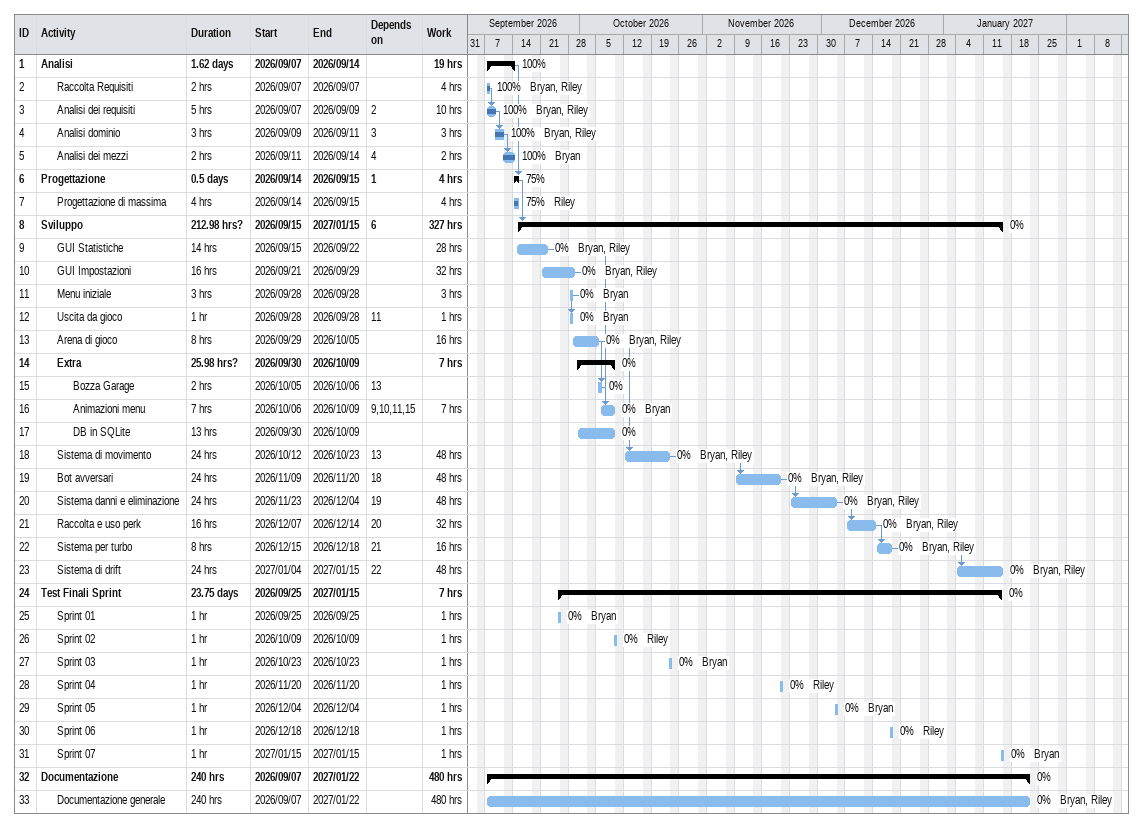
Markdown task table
| ID | Level | Task | Duration | Start | Finish | Predecessors | Resources | % complete | Work (h) |
|---|---|---|---|---|---|---|---|---|---|
| 1 | 1 | **Analisi** | 1.62d | 2026-09-07 | 2026-09-14 |  |  | 100 | 19 |
| 2 | 2 | Raccolta Requisiti | 2h | 2026-09-07 | 2026-09-07 |  | Bryan, Riley | 100 | 4 |
| 3 | 2 | Analisi dei requisiti | 5h | 2026-09-07 | 2026-09-09 | 2 | Bryan, Riley | 100 | 10 |
| 4 | 2 | Analisi dominio | 3h | 2026-09-09 | 2026-09-11 | 3 | Bryan, Riley | 100 | 3 |
| 5 | 2 | Analisi dei mezzi | 2h | 2026-09-11 | 2026-09-14 | 4 | Bryan | 100 | 2 |
| 6 | 1 | **Progettazione** | 0.5d | 2026-09-14 | 2026-09-15 | 1 |  | 75 | 4 |
| 7 | 2 | Progettazione di massima | 4h | 2026-09-14 | 2026-09-15 |  | Riley | 75 | 4 |
| 8 | 1 | **Sviluppo** | 212.98h? | 2026-09-15 | 2027-01-15 | 6 |  | 0 | 327 |
| 9 | 2 | GUI Statistiche | 14h | 2026-09-15 | 2026-09-22 |  | Bryan, Riley | 0 | 28 |
| 10 | 2 | GUI Impostazioni | 16h | 2026-09-21 | 2026-09-29 |  | Bryan, Riley | 0 | 32 |
| 11 | 2 | Menu iniziale | 3h | 2026-09-28 | 2026-09-28 |  | Bryan | 0 | 3 |
| 12 | 2 | Uscita da gioco | 1h | 2026-09-28 | 2026-09-28 | 11 | Bryan | 0 | 1 |
| 13 | 2 | Arena di gioco | 8h | 2026-09-29 | 2026-10-05 |  | Bryan, Riley | 0 | 16 |
| 14 | 2 | **Extra** | 25.98h? | 2026-09-30 | 2026-10-09 |  |  | 0 | 7 |
| 15 | 3 | Bozza Garage | 2h | 2026-10-05 | 2026-10-06 | 13 |  | 0 |  |
| 16 | 3 | Animazioni menu | 7h | 2026-10-06 | 2026-10-09 | 9, 10, 11, 15 | Bryan | 0 | 7 |
| 17 | 3 | DB in SQLite | 13h | 2026-09-30 | 2026-10-09 |  |  | 0 |  |
| 18 | 2 | Sistema di movimento | 24h | 2026-10-12 | 2026-10-23 | 13 | Bryan, Riley | 0 | 48 |
| 19 | 2 | Bot avversari | 24h | 2026-11-09 | 2026-11-20 | 18 | Bryan, Riley | 0 | 48 |
| 20 | 2 | Sistema danni e eliminazione | 24h | 2026-11-23 | 2026-12-04 | 19 | Bryan, Riley | 0 | 48 |
| 21 | 2 | Raccolta e uso perk | 16h | 2026-12-07 | 2026-12-14 | 20 | Bryan, Riley | 0 | 32 |
| 22 | 2 | Sistema per turbo | 8h | 2026-12-15 | 2026-12-18 | 21 | Bryan, Riley | 0 | 16 |
| 23 | 2 | Sistema di drift | 24h | 2027-01-04 | 2027-01-15 | 22 | Bryan, Riley | 0 | 48 |
| 24 | 1 | **Test Finali Sprint** | 23.75d | 2026-09-25 | 2027-01-15 |  |  | 0 | 7 |
| 25 | 2 | Sprint 01 | 1h | 2026-09-25 | 2026-09-25 |  | Bryan | 0 | 1 |
| 26 | 2 | Sprint 02 | 1h | 2026-10-09 | 2026-10-09 |  | Riley | 0 | 1 |
| 27 | 2 | Sprint 03 | 1h | 2026-10-23 | 2026-10-23 |  | Bryan | 0 | 1 |
| 28 | 2 | Sprint 04 | 1h | 2026-11-20 | 2026-11-20 |  | Riley | 0 | 1 |
| 29 | 2 | Sprint 05 | 1h | 2026-12-04 | 2026-12-04 |  | Bryan | 0 | 1 |
| 30 | 2 | Sprint 06 | 1h | 2026-12-18 | 2026-12-18 |  | Riley | 0 | 1 |
| 31 | 2 | Sprint 07 | 1h | 2027-01-15 | 2027-01-15 |  | Bryan | 0 | 1 |
| 32 | 1 | **Documentazione** | 240h | 2026-09-07 | 2027-01-22 |  |  | 0 | 480 |
| 33 | 2 | Documentazione generale | 240h | 2026-09-07 | 2027-01-22 |  | Bryan, Riley | 0 | 480 |
